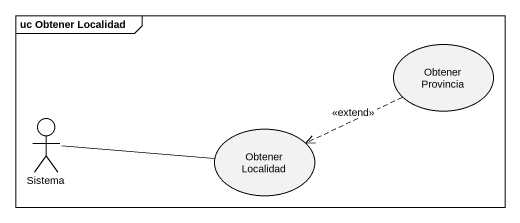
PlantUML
@startuml
mainframe uc Obtener Localidad
usecase "Obtener Provincia" as Obtener_Provincia
actor Sistema
usecase "Obtener Localidad" as Obtener_Localidad
Obtener_Provincia .left.> Obtener_Localidad : <<extend>>
Sistema -right- Obtener_Localidad
@enduml
